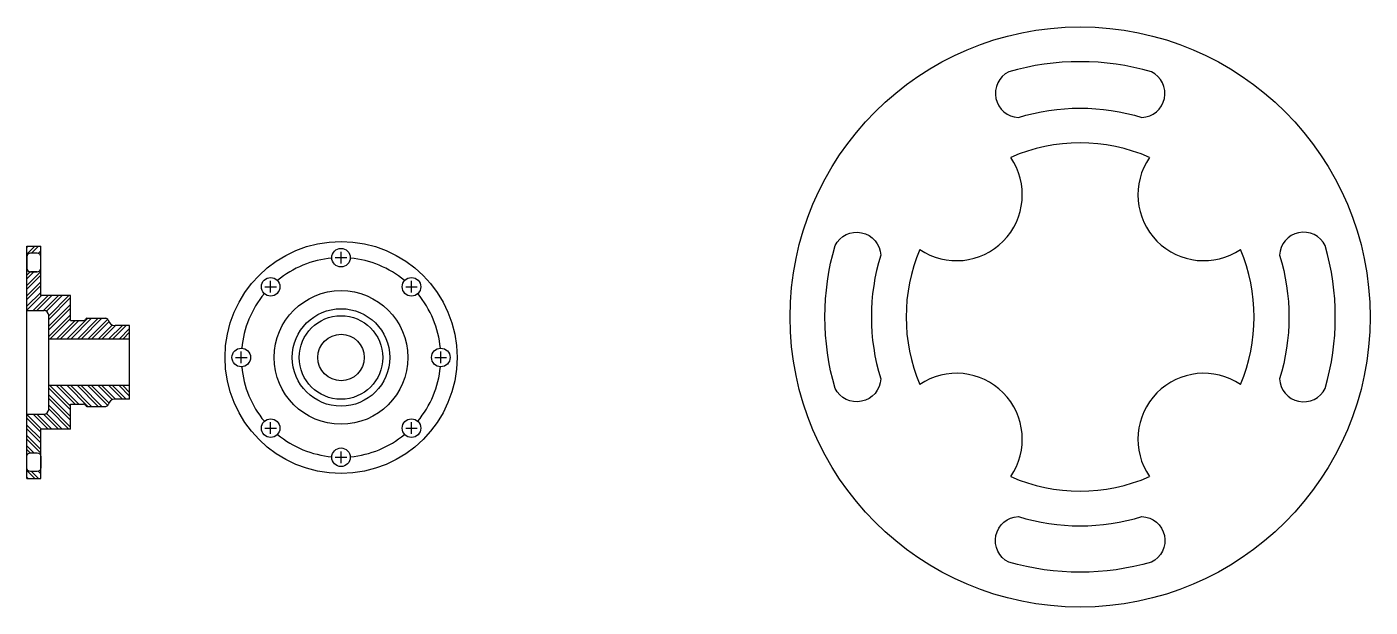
# Model space of a CAD drawing. Header units: millimetres. Extents: x 1596 to 2175, y 934 to 1184.
import ezdxf

# ---------------------------------------------------------------- set-up
doc = ezdxf.new("R2010")
doc.units = ezdxf.units.MM

msp = doc.modelspace()

# ---------------------------------------------------------------- hatches: boundary and pattern name
h = msp.add_hatch()
h.set_pattern_fill('STEEL', color=256, style=0)
h.set_pattern_definition([(45, (71.5435, 0), (-2.245064, 2.245064), []), (45, (71.5435, 1.5875), (-2.245064, 2.245064), [])])
h.paths.add_polyline_path([(1615, 1057.63), (1615, 1068.43), (1602.2, 1068.43), (1602.2, 1080.13, -0.414214), (1600.7, 1078.63), (1597.7, 1078.63, -0.414214), (1596.2, 1080.13), (1596.2, 1061.93), (1603.6, 1061.93, -0.414214), (1605.6, 1059.93), (1605.6, 1049.63), (1640.5, 1049.63), (1640.5, 1055.53), (1634.2, 1055.53, -0.343757), (1631.2, 1057.87, 0.343757), (1630.23, 1058.63), (1622.02, 1058.63, 0.317837), (1621.55, 1058.3, -0.317837), (1620.6, 1057.63)])
h.paths.add_polyline_path([(1600.7, 1086.63, -0.414214), (1602.2, 1085.13), (1602.2, 1089.63), (1596.2, 1089.63), (1596.2, 1085.13, -0.414214), (1597.7, 1086.63)])
h = msp.add_hatch()
h.set_pattern_fill('STEEL', color=256, style=0)
h.set_pattern_definition([(315, (71.5435, 2079.2604), (-2.245064, -2.245064), []), (315, (71.5435, 2077.673), (-2.245064, -2.245064), [])])
h.paths.add_polyline_path([(1640.5, 1023.73), (1634.2, 1023.73, 0.343757), (1631.2, 1021.39, -0.343757), (1630.23, 1020.63), (1622.02, 1020.63, -0.317837), (1621.55, 1020.96, 0.317837), (1620.6, 1021.63), (1615, 1021.63), (1615, 1010.83), (1602.2, 1010.83), (1602.2, 999.13, 0.414214), (1600.7, 1000.63), (1597.7, 1000.63, 0.414214), (1596.2, 999.13), (1596.2, 1017.33), (1603.6, 1017.33, 0.414214), (1605.6, 1019.33), (1605.6, 1029.63), (1640.5, 1029.63)])
h.paths.add_polyline_path([(1602.2, 989.63), (1596.2, 989.63), (1596.2, 994.13, 0.414214), (1597.7, 992.63), (1600.7, 992.63, 0.414214), (1602.2, 994.13)])

# ---------------------------------------------------------------- linework, layer by layer
for p, q in [((1596.2, 989.63), (1596.2, 1089.63)), ((1596.2, 1089.63), (1602.2, 1089.63)), ((1602.2, 1068.43), (1602.2, 1089.63)), ((1600.7, 1086.63), (1597.7, 1086.63)), ((1729.12, 1084.73), (1734.12, 1084.73)), ((1731.62, 1082.23), (1731.62, 1087.23)), ((1600.7, 1078.63), (1597.7, 1078.63)), ((1698.77, 1072.18), (1703.77, 1072.18)), ((1701.27, 1069.68), (1701.27, 1074.68)), ((1759.48, 1072.18), (1764.48, 1072.18)), ((1761.98, 1069.68), (1761.98, 1074.68)), ((1615, 1068.43), (1602.2, 1068.43)), ((1615, 1057.63), (1615, 1068.43)), ((1596.2, 1061.93), (1603.6, 1061.93)), ((1605.6, 1019.33), (1605.6, 1059.93)), ((1615, 1057.63), (1615, 1059.73)), ((1615, 1057.63), (1620.6, 1057.63)), ((1622.02, 1058.63), (1630.23, 1058.63)), ((1640.5, 1055.53), (1634.2, 1055.53)), ((1640.5, 1023.73), (1640.5, 1055.53)), ((1640.5, 1049.63), (1605.6, 1049.63)), ((1688.62, 1039.23), (1688.62, 1044.23)), ((1774.62, 1039.23), (1774.62, 1044.23)), ((1686.12, 1041.73), (1691.12, 1041.73)), ((1772.12, 1041.73), (1777.12, 1041.73)), ((1640.5, 1029.63), (1605.6, 1029.63)), ((1615, 1010.83), (1615, 1021.63)), ((1615, 1021.63), (1620.6, 1021.63)), ((1622.02, 1020.63), (1630.23, 1020.63)), ((1640.5, 1023.73), (1634.2, 1023.73)), ((1596.2, 1017.33), (1603.6, 1017.33)), ((1701.27, 1008.78), (1701.27, 1013.78)), ((1761.98, 1008.78), (1761.98, 1013.78)), ((1602.2, 989.63), (1602.2, 1010.83)), ((1615, 1010.83), (1602.2, 1010.83)), ((1698.77, 1011.28), (1703.77, 1011.28)), ((1759.48, 1011.28), (1764.48, 1011.28)), ((1729.12, 998.73), (1734.12, 998.73)), ((1731.62, 996.23), (1731.62, 1001.23)), ((1596.2, 989.63), (1602.2, 989.63))]:
    msp.add_line(p, q)
for points in [[(2080.94, 1164.78, 0.14259), (2019.45, 1164.78, 0.777629), (2023.57, 1145.13, -0.151346), (2076.83, 1145.13, 0.777629)], [(1944.58, 1028.42, -0.14259), (1944.58, 1089.91, -0.777629), (1964.23, 1085.79, 0.151346), (1964.23, 1032.53, -0.777629)], [(2155.81, 1028.42, 0.14259), (2155.81, 1089.91, 0.777629), (2136.17, 1085.79, -0.151346), (2136.17, 1032.53, 0.777629)], [(1602.2, 1085.13, 0.414214), (1600.7, 1086.63), (1597.7, 1086.63, 0.414214), (1596.2, 1085.13), (1596.2, 1080.13, 0.414214), (1597.7, 1078.63), (1600.7, 1078.63, 0.414214), (1602.2, 1080.13)], [(1602.2, 994.13, -0.414214), (1600.7, 992.63), (1597.7, 992.63, -0.414214), (1596.2, 994.13), (1596.2, 999.13, -0.414214), (1597.7, 1000.63), (1600.7, 1000.63, -0.414214), (1602.2, 999.13)], [(2080.94, 953.55, -0.14259), (2019.45, 953.55, -0.777629), (2023.57, 973.19, 0.151346), (2076.83, 973.19, -0.777629)]]:
    msp.add_lwpolyline(points, format="xyb", close=True)
for centre, radius in [((2050.2, 1059.16), 125), ((1731.62, 1041.73), 50), ((1731.62, 1084.73), 4), ((1701.27, 1072.18), 4), ((1761.98, 1072.18), 4), ((1731.62, 1041.73), 28.8), ((1731.62, 1041.73), 21), ((1731.62, 1041.73), 18), ((1731.62, 1041.73), 10), ((1688.62, 1041.73), 4), ((1774.62, 1041.73), 4), ((1701.27, 1011.28), 4), ((1761.98, 1011.28), 4), ((1731.62, 998.73), 4)]:
    msp.add_circle(centre, radius)
for centre, radius, start, end in [((2024.01, 1155.48), 10.36, 116.08331, 267.56198), ((2076.39, 1155.48), 10.36, 272.43802, 63.91669), ((2050.2, 1059.16), 75, 66.5087, 113.4913), ((1996.84, 1111.87), 28.44, 236.2847, 34.42243), ((2103.56, 1111.87), 28.44, 145.57757, 303.7153), ((1597.7, 1085.13), 1.5, 90, 180), ((1600.7, 1085.13), 1.5, 0, 90), ((1731.62, 1041.73), 43, 95.33176, 129.5757), ((1731.62, 1041.73), 43, 50.4243, 84.66824), ((2050.2, 1059.16), 75, 157.21584, 202.78416), ((2050.2, 1059.16), 75, 337.21584, 22.78416), ((1597.7, 1080.13), 1.5, 180, 270), ((1600.7, 1080.13), 1.5, 270, 0), ((1731.62, 1041.73), 43, 140.23923, 174.66824), ((1731.62, 1041.73), 43, 5.33176, 39.76077), ((1603.6, 1059.93), 2, 360, 90), ((1620.6, 1058.63), 1, 270, 340.52878), ((1622.02, 1058.13), 0.5, 90, 160.52878), ((1630.23, 1057.63), 1, 14.11698, 90), ((1634.2, 1058.63), 3.1, 194.11698, 270), ((1731.62, 1041.73), 43, 185.33176, 219.76077), ((1731.62, 1041.73), 43, 320.23923, 354.66824), ((1996.84, 1006.46), 28.44, 325.57757, 123.7153), ((2103.56, 1006.46), 28.44, 56.2847, 214.42243), ((1603.6, 1019.33), 2, 270, 360), ((1620.6, 1020.63), 1, 19.47122, 90), ((1622.02, 1021.13), 0.5, 199.47122, 270), ((1630.23, 1021.63), 1, 270, 345.88302), ((1634.2, 1020.63), 3.1, 90, 165.88302), ((1731.62, 1041.73), 43, 230.4243, 264.66824), ((1731.62, 1041.73), 43, 275.33176, 309.5757), ((2050.2, 1059.16), 75, 246.5087, 293.4913)]:
    msp.add_arc(centre, radius, start, end)

doc.saveas('drawing.dxf')
